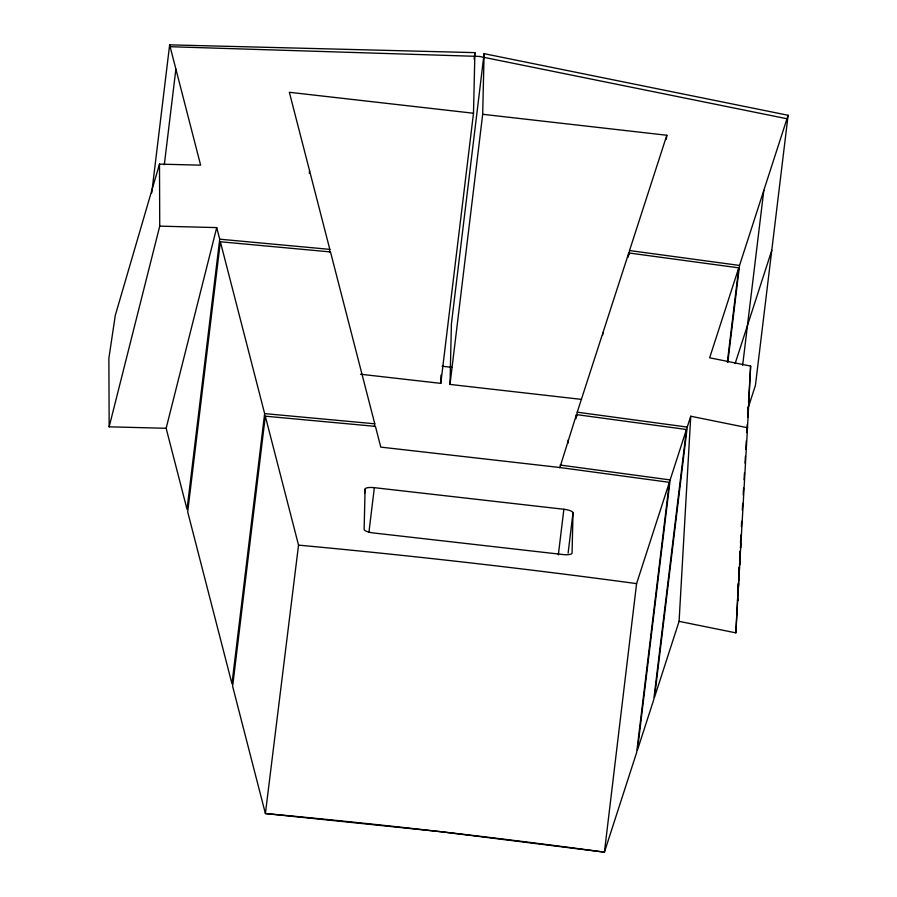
<?xml version="1.0" encoding="UTF-8"?>
<svg xmlns="http://www.w3.org/2000/svg" width="897" height="897" viewBox="0 0 897 897"><rect width="100%" height="100%" fill="white"/><g stroke="black" fill="none" stroke-linecap="round" stroke-linejoin="round"><path stroke-width="1.35" d="M365.079 489.123L364.137 529.398A9.262 2.489 6.9 0 0 373.287 532.941L562.8 554.525A9.262 2.489 6.9 0 0 572.062 553.068L573.004 512.804A9.262 2.489 6.9 0 0 563.865 509.261L374.341 487.676A9.262 2.489 6.9 0 0 365.079 489.123L364.597 493.159M360.504 374.228L440.797 383.367L440.988 375.103M581.525 399.389L450.002 384.421L451.415 323.806L484.1 53.674L788.115 115.276L755.42 385.407L747.683 409.324M440.797 383.367L473.493 113.246L474.905 52.631L169.645 44.85L151.728 192.9M450.002 384.421L482.687 114.289L484.1 53.674M737.614 600.183L737.592 600.822L737.749 597.716M735.843 632.856L747.504 427.734L690.746 416.23L679.085 621.352L735.843 632.856L737.569 598.748M737.794 594.487L738.388 582.77M738.657 577.444L739.195 566.781M747.504 427.734L750.632 366.088L709.65 357.791L738.758 267.844L628.752 252.954L577.231 412.194L576.726 416.343M740.518 547.989L740.754 543.38L740.642 545.264M737.827 596.281L738.5 583.779M739.599 559.235L740.047 551.117M740.485 542.988L740.922 534.859M741.371 526.741L741.662 521.325M740.328 551.476L739.554 565.738M738.78 578.531L739.408 567.263M738.623 582.579L737.939 594.846M738.702 581.245L739.408 568.496M739.565 564.392L740.294 551.263M742.301 510.236L742.705 503.307M743.187 494.987L743.591 488.058M744.062 479.738L744.465 472.809M745.026 463.11L745.429 456.181M745.822 449.251L746.304 440.932M746.786 432.623L747.268 424.303M747.672 417.374L748.311 406.285M748.547 402.125L750.632 366.088M740.496 547.798L740.574 546.396M737.738 598.478L737.682 599.488M669.364 482.328L636.59 583.622L604.421 852.15A2175.102 584.934 6.9 0 0 265.4 813.545L232.626 686.317L265.31 416.186L375.428 426.367L380.777 447.11L559.358 467.449L669.364 482.328L636.668 752.46L604.421 852.15L441.145 831.743L265.4 813.545L298.533 545.129L265.31 416.186M164.319 164.667L175.89 69.091M216.726 227.591L219.709 239.185L187.025 509.305L166.147 428.284L216.726 227.591L159.733 226.145L109.154 426.826L166.147 428.284M220.37 241.764L187.686 511.884L231.964 683.738L264.649 413.607L220.37 241.764L330.488 251.934L374.767 423.788L374.43 426.557M309.297 173.233L309.588 170.822M329.491 252.135L329.827 249.366L289.35 92.279L473.493 113.246M368.97 532.011L374.341 487.676M474.121 59.124L474.905 52.631M559.795 467.808L576.446 414.605L686.452 429.495L653.767 699.615L637.453 750.049L670.137 479.917L686.452 429.495M567.857 443.432L568.294 439.822M558.338 554.895L563.865 509.261M575.952 418.753L576.446 414.605M568.126 553.079L573.004 512.804M602.694 334.985L602.986 332.574M628.248 257.114L628.752 252.954M629.021 254.692L629.526 250.543L666.83 135.256L482.687 114.289M666.359 139.158L666.83 135.256M690.746 416.23L687.237 427.084L654.541 697.204L679.085 621.352M727.355 362.04L738.758 267.844M727.803 362.399L739.532 265.434L788.115 115.276M742.66 365.214L763.818 190.355M169.645 44.85L200.636 165.171L159.498 164.117L115.298 315.34L108.885 358.206L109.154 426.826M735.125 363.61L771.768 250.341M170.116 46.711L479.424 56.433L786.983 118.752M219.709 239.185L329.827 249.366M264.649 413.607L374.767 423.788M442.064 366.223L451.774 367.322M629.526 250.543L739.532 265.434M577.231 412.194L687.237 427.084M560.132 465.038L670.137 479.917M159.498 164.117L159.733 226.145M298.533 545.129A2168.946 583.274 6.9 0 1 636.59 583.622"/></g></svg>
